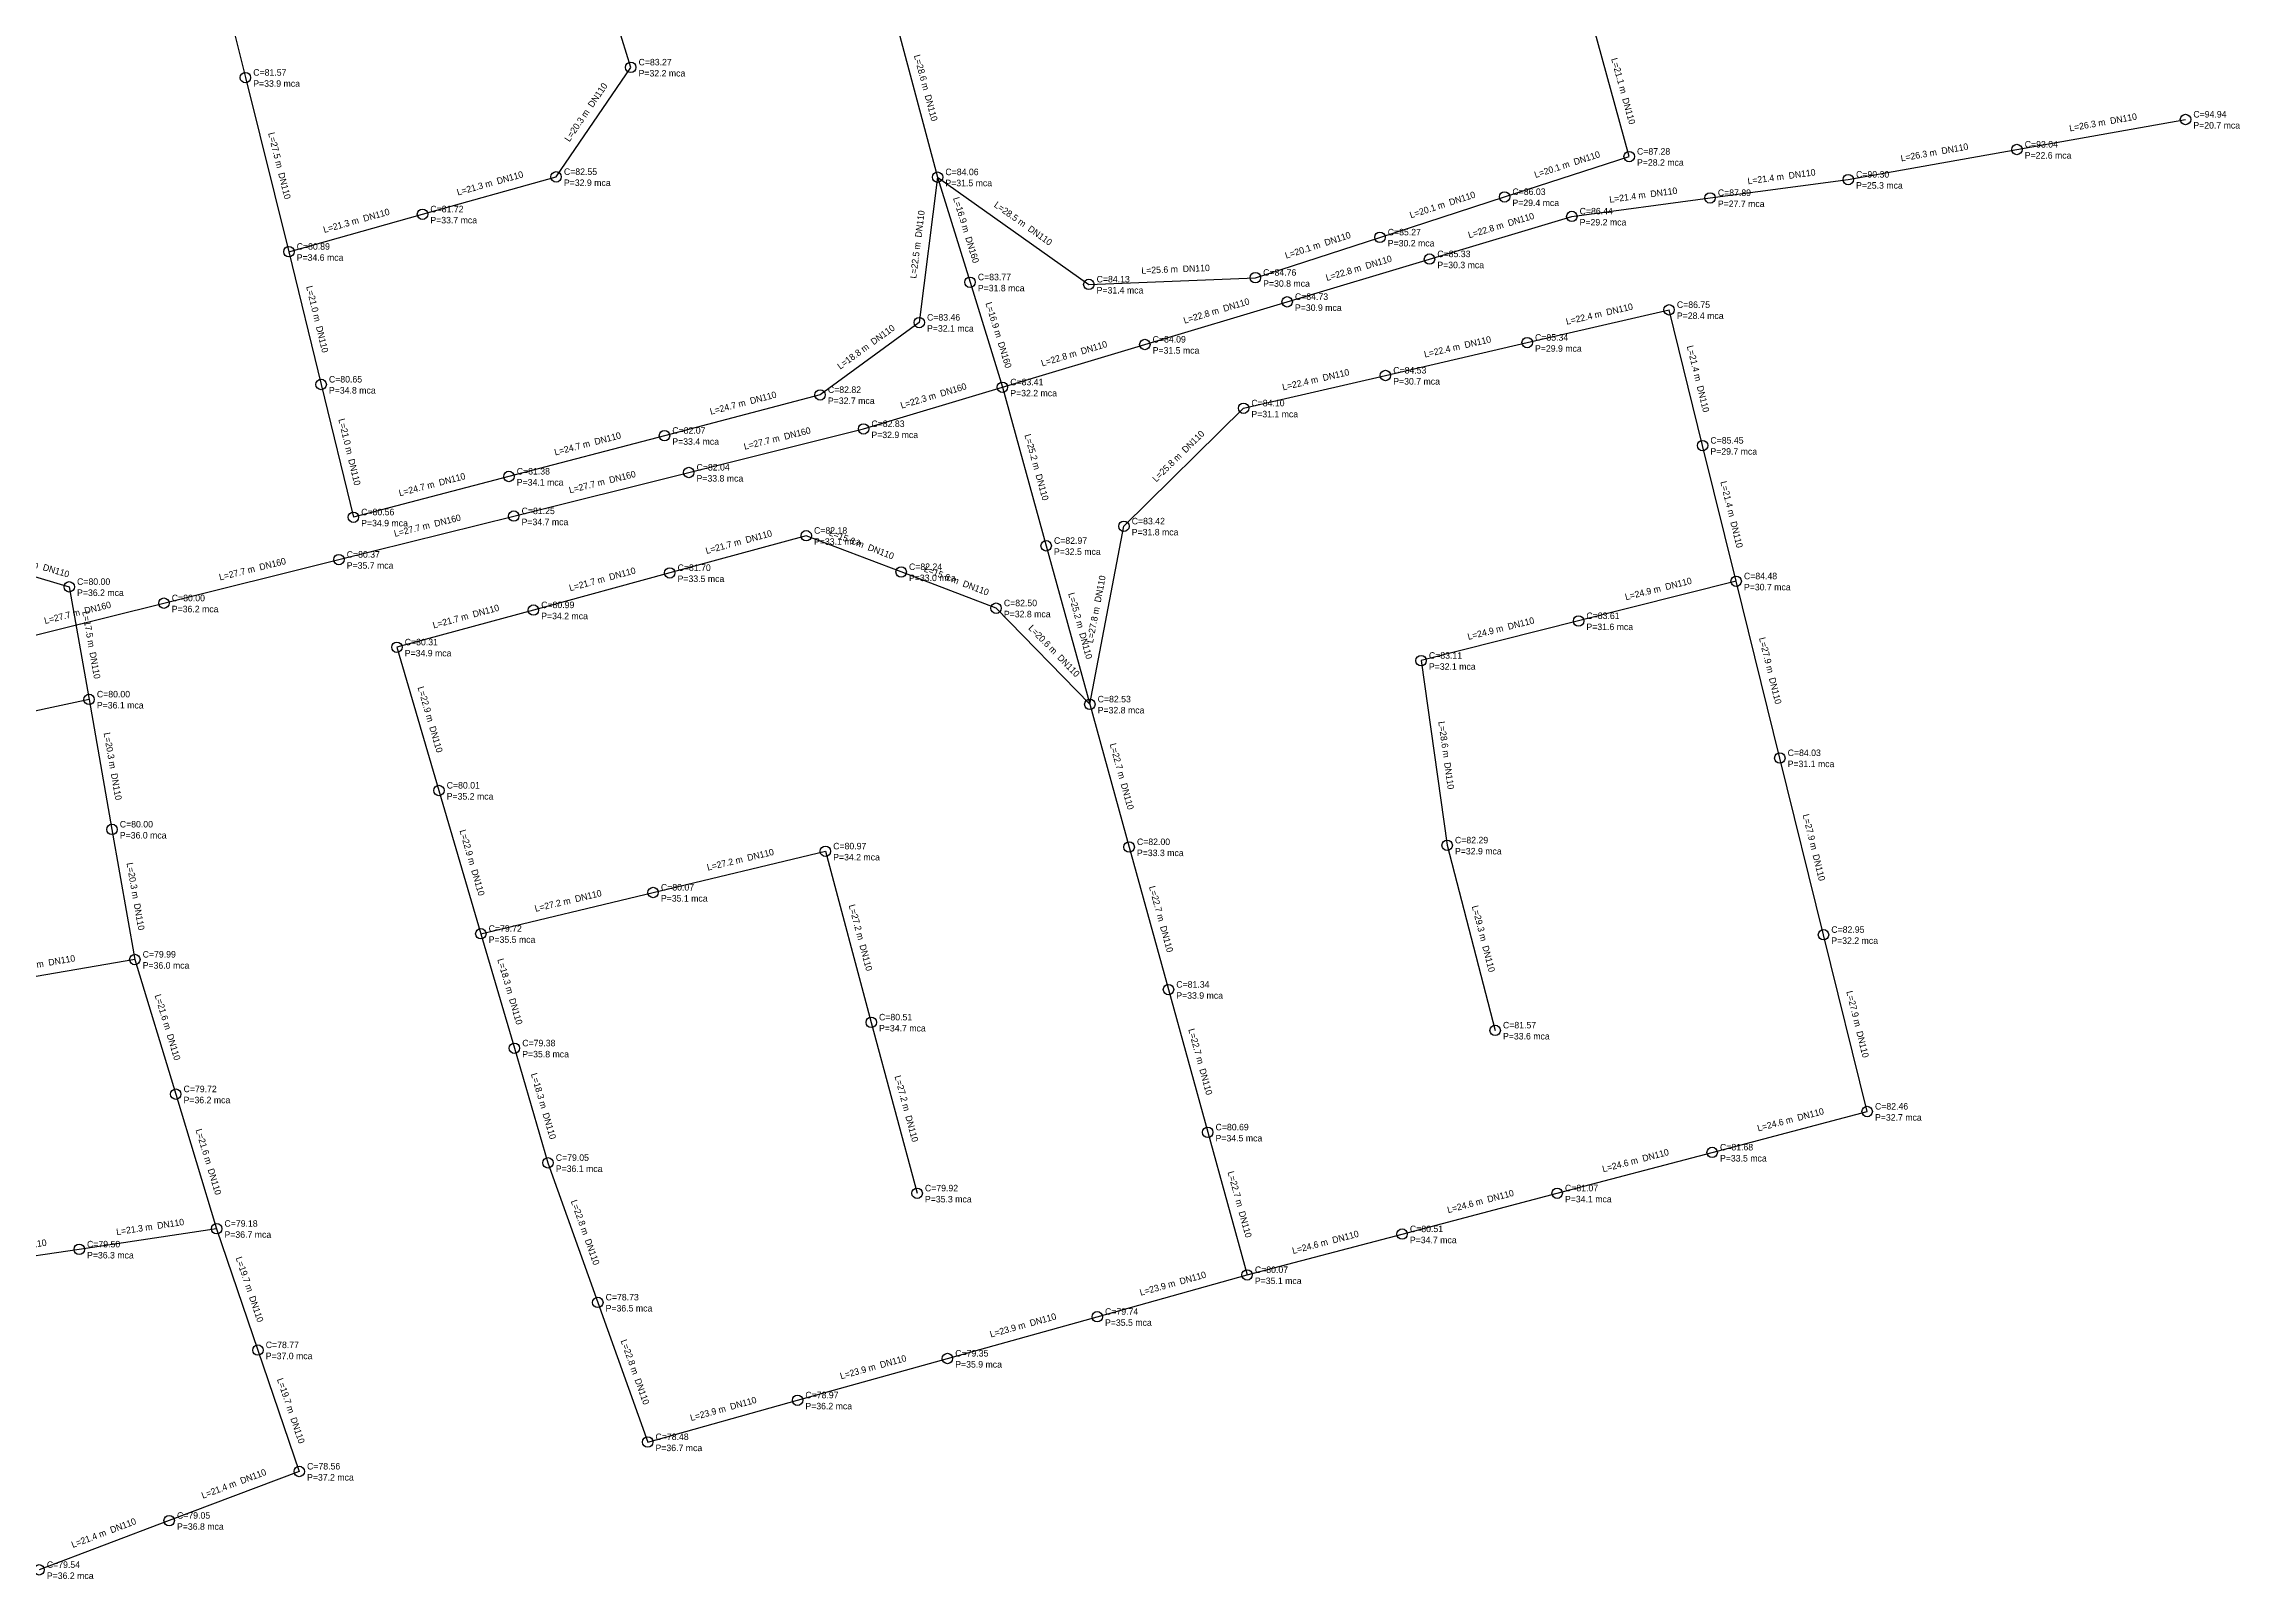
# Model space of a CAD drawing. Extents: x 308164 to 309149, y 8622711 to 8623256.
# Drawn here: x 308811.9 to 309149.1, y 8622753.5 to 8622989.1 of the extents above; entities that cross this region are included whole.
import ezdxf

# ---------------------------------------------------------------- set-up
doc = ezdxf.new("R2010")
doc.units = 0
for name, color, linetype in [('EPANET_NODO_P_15_25', 2, 'CONTINUOUS'), ('EPANET_NODO_P_25_35', 3, 'CONTINUOUS'), ('EPANET_NODO_P_mayor35', 4, 'CONTINUOUS'), ('EPANET_NODO_TXT', 7, 'CONTINUOUS'), ('EPANET_TUBO_DN110', 4, 'CONTINUOUS'), ('EPANET_TUBO_DN160', 3, 'CONTINUOUS'), ('EPANET_TUBO_TXT', 8, 'CONTINUOUS')]:
    doc.layers.add(name, color=color, linetype=linetype)

msp = doc.modelspace()

# ---------------------------------------------------------------- linework, layer by layer
at = {"layer": 'EPANET_NODO_P_15_25'}
for centre in [(309140.77, 8622977.5), (309114.88, 8622972.89)]:
    msp.add_circle(centre, 0.8, dxfattribs=at)
at = {"layer": 'EPANET_NODO_P_25_35'}
for centre in [(308842.89, 8622983.92), (308902.05, 8622985.5), (309055.35, 8622971.8), (308890.59, 8622968.69), (308949.16, 8622968.65), (309088.98, 8622968.28), (308870.08, 8622962.95), (309036.22, 8622965.61), (309046.54, 8622962.63), (309067.76, 8622965.46), (309017.08, 8622959.41), (308849.56, 8622957.21), (309024.69, 8622956.07), (308954.14, 8622952.52), (308997.95, 8622953.22), (308972.38, 8622952.19), (309002.83, 8622949.51), (308946.34, 8622946.33), (309061.47, 8622948.28), (308980.98, 8622942.96), (309039.69, 8622943.25), (308854.51, 8622936.83), (308959.12, 8622936.4), (309017.92, 8622938.21), (308931.12, 8622935.23), (308996.14, 8622933.18), (308907.23, 8622928.97), (308937.8, 8622930), (309066.62, 8622927.45), (308883.35, 8622922.71), (308910.95, 8622923.32), (308859.46, 8622916.45), (308884.09, 8622916.63), (308928.99, 8622913.62), (308965.83, 8622912.07), (308977.77, 8622915.06), (308908.04, 8622907.91), (308943.57, 8622908.05), (309071.77, 8622906.63), (308887.1, 8622902.2), (308958.14, 8622902.49), (309047.58, 8622900.53), (308866.15, 8622896.49), (309023.4, 8622894.44), (308972.54, 8622887.74), (309078.48, 8622879.5), (308931.93, 8622865.18), (308978.57, 8622865.84), (309027.4, 8622866.1), (309085.18, 8622852.37), (308984.61, 8622843.95), (308938.97, 8622838.93), (309034.77, 8622837.7), (309091.89, 8622825.24), (308990.64, 8622822.05), (309068.09, 8622818.97), (309044.29, 8622812.7), (309020.48, 8622806.43)]:
    msp.add_circle(centre, 0.8, dxfattribs=at)
at = {"layer": 'EPANET_NODO_P_mayor35'}
for centre in [(308857.24, 8622909.95), (308815.84, 8622905.77), (308830.38, 8622903.26), (308818.88, 8622888.5), (308872.59, 8622874.51), (308822.4, 8622868.54), (308905.48, 8622858.86), (308879.03, 8622852.53), (308825.91, 8622848.57), (308884.19, 8622834.95), (308832.19, 8622827.91), (308889.34, 8622817.37), (308946.02, 8622812.69), (308838.47, 8622807.26), (308817.37, 8622804.09), (308996.68, 8622800.16), (308896.99, 8622795.95), (308973.67, 8622793.75), (308844.81, 8622788.63), (308950.67, 8622787.34), (308927.66, 8622780.93), (308904.65, 8622774.52), (308851.15, 8622770), (308831.18, 8622762.45), (308811.2, 8622754.9)]:
    msp.add_circle(centre, 0.8, dxfattribs=at)
at = {"layer": 'EPANET_TUBO_DN110'}
for p, q in [((308836.21, 8623010.62), (308842.89, 8622983.92)), ((308902.05, 8622985.5), (308895.66, 8623006.31)), ((308941.76, 8622996.31), (308949.16, 8622968.65)), ((309055.35, 8622971.8), (309049.76, 8622992.14)), ((308842.89, 8622983.92), (308849.56, 8622957.21)), ((308890.59, 8622968.69), (308902.05, 8622985.5)), ((309114.88, 8622972.89), (309140.77, 8622977.5)), ((309036.22, 8622965.61), (309055.35, 8622971.8)), ((309088.98, 8622968.28), (309114.88, 8622972.89)), ((308870.08, 8622962.95), (308890.59, 8622968.69)), ((308949.16, 8622968.65), (308946.34, 8622946.33)), ((308949.16, 8622968.65), (308972.38, 8622952.19)), ((309067.76, 8622965.46), (309088.98, 8622968.28)), ((309017.08, 8622959.41), (309036.22, 8622965.61)), ((309046.54, 8622962.63), (309067.76, 8622965.46)), ((308849.56, 8622957.21), (308870.08, 8622962.95)), ((309024.69, 8622956.07), (309046.54, 8622962.63)), ((308849.56, 8622957.21), (308854.51, 8622936.83)), ((308997.95, 8622953.22), (309017.08, 8622959.41)), ((308972.38, 8622952.19), (308997.95, 8622953.22)), ((309002.83, 8622949.51), (309024.69, 8622956.07)), ((308946.34, 8622946.33), (308931.12, 8622935.23)), ((308980.98, 8622942.96), (309002.83, 8622949.51)), ((309039.69, 8622943.25), (309061.47, 8622948.28)), ((309066.62, 8622927.45), (309061.47, 8622948.28)), ((308959.12, 8622936.4), (308980.98, 8622942.96)), ((309017.92, 8622938.21), (309039.69, 8622943.25)), ((308854.51, 8622936.83), (308859.46, 8622916.45)), ((308959.12, 8622936.4), (308965.83, 8622912.07)), ((308996.14, 8622933.18), (309017.92, 8622938.21)), ((308931.12, 8622935.23), (308907.23, 8622928.97)), ((308977.77, 8622915.06), (308996.14, 8622933.18)), ((308907.23, 8622928.97), (308883.35, 8622922.71)), ((309071.77, 8622906.63), (309066.62, 8622927.45)), ((308883.35, 8622922.71), (308859.46, 8622916.45)), ((308928.99, 8622913.62), (308908.04, 8622907.91)), ((308943.57, 8622908.05), (308928.99, 8622913.62)), ((308972.54, 8622887.74), (308977.77, 8622915.06)), ((308803.53, 8622909.43), (308815.84, 8622905.77)), ((308965.83, 8622912.07), (308972.54, 8622887.74)), ((308908.04, 8622907.91), (308887.1, 8622902.2)), ((308958.14, 8622902.49), (308943.57, 8622908.05)), ((309071.77, 8622906.63), (309047.58, 8622900.53)), ((309078.48, 8622879.5), (309071.77, 8622906.63)), ((308815.84, 8622905.77), (308818.88, 8622888.5)), ((308972.54, 8622887.74), (308958.14, 8622902.49)), ((308887.1, 8622902.2), (308866.15, 8622896.49)), ((309047.58, 8622900.53), (309023.4, 8622894.44)), ((308866.15, 8622896.49), (308872.59, 8622874.51)), ((309023.4, 8622894.44), (309027.4, 8622866.1)), ((308818.88, 8622888.5), (308792.93, 8622882.92)), ((308818.88, 8622888.5), (308822.4, 8622868.54)), ((308972.54, 8622887.74), (308978.57, 8622865.84)), ((309085.18, 8622852.37), (309078.48, 8622879.5)), ((308872.59, 8622874.51), (308879.03, 8622852.53)), ((308822.4, 8622868.54), (308825.91, 8622848.57)), ((308978.57, 8622865.84), (308984.61, 8622843.95)), ((309027.4, 8622866.1), (309034.77, 8622837.7)), ((308905.48, 8622858.86), (308931.93, 8622865.18)), ((308931.93, 8622865.18), (308938.97, 8622838.93)), ((308879.03, 8622852.53), (308905.48, 8622858.86)), ((308879.03, 8622852.53), (308884.19, 8622834.95)), ((309091.89, 8622825.24), (309085.18, 8622852.37)), ((308825.91, 8622848.57), (308796.6, 8622843.5)), ((308825.91, 8622848.57), (308832.19, 8622827.91)), ((308984.61, 8622843.95), (308990.64, 8622822.05)), ((308938.97, 8622838.93), (308946.02, 8622812.69)), ((308884.19, 8622834.95), (308889.34, 8622817.37)), ((308832.19, 8622827.91), (308838.47, 8622807.26)), ((309068.09, 8622818.97), (309091.89, 8622825.24)), ((308990.64, 8622822.05), (308996.68, 8622800.16)), ((309044.29, 8622812.7), (309068.09, 8622818.97)), ((308889.34, 8622817.37), (308896.99, 8622795.95)), ((309020.48, 8622806.43), (309044.29, 8622812.7)), ((308838.47, 8622807.26), (308817.37, 8622804.09)), ((308838.47, 8622807.26), (308844.81, 8622788.63)), ((308996.68, 8622800.16), (309020.48, 8622806.43)), ((308817.37, 8622804.09), (308796.26, 8622800.92)), ((308973.67, 8622793.75), (308996.68, 8622800.16)), ((308896.99, 8622795.95), (308904.65, 8622774.52)), ((308950.67, 8622787.34), (308973.67, 8622793.75)), ((308844.81, 8622788.63), (308851.15, 8622770)), ((308927.66, 8622780.93), (308950.67, 8622787.34)), ((308904.65, 8622774.52), (308927.66, 8622780.93)), ((308851.15, 8622770), (308831.18, 8622762.45)), ((308831.18, 8622762.45), (308811.2, 8622754.9))]:
    msp.add_line(p, q, dxfattribs=at)
at = {"layer": 'EPANET_TUBO_DN160'}
for p, q in [((308949.16, 8622968.65), (308954.14, 8622952.52)), ((308954.14, 8622952.52), (308959.12, 8622936.4)), ((308937.8, 8622930), (308959.12, 8622936.4)), ((308910.95, 8622923.32), (308937.8, 8622930)), ((308884.09, 8622916.63), (308910.95, 8622923.32)), ((308857.24, 8622909.95), (308884.09, 8622916.63)), ((308830.38, 8622903.26), (308857.24, 8622909.95)), ((308803.53, 8622896.58), (308830.38, 8622903.26))]:
    msp.add_line(p, q, dxfattribs=at)

# ---------------------------------------------------------------- texts
at = {"layer": 'EPANET_NODO_TXT'}
for s, p in [('C=83.27', (308903.25, 8622985.8)), ('C=81.57', (308844.09, 8622984.22)), ('P=33.9 mca', (308844.09, 8622982.52)), ('P=32.2 mca', (308903.25, 8622984.1)), ('C=94.94', (309141.97, 8622977.8)), ('P=20.7 mca', (309141.97, 8622976.1)), ('C=93.04', (309116.08, 8622973.19)), ('C=82.55', (308891.79, 8622968.99)), ('C=84.06', (308950.36, 8622968.95)), ('C=87.28', (309056.55, 8622972.1)), ('P=28.2 mca', (309056.55, 8622970.4)), ('P=22.6 mca', (309116.08, 8622971.49)), ('P=32.9 mca', (308891.79, 8622967.29)), ('P=31.5 mca', (308950.36, 8622967.25)), ('C=86.03', (309037.42, 8622965.91)), ('C=87.89', (309068.96, 8622965.76)), ('C=90.30', (309090.18, 8622968.58)), ('P=25.3 mca', (309090.18, 8622966.88)), ('C=81.72', (308871.28, 8622963.25)), ('P=29.4 mca', (309037.42, 8622964.21)), ('C=86.44', (309047.74, 8622962.93)), ('P=27.7 mca', (309068.96, 8622964.06)), ('P=33.7 mca', (308871.28, 8622961.55)), ('C=85.27', (309018.28, 8622959.71)), ('P=29.2 mca', (309047.74, 8622961.23)), ('C=80.89', (308850.76, 8622957.51)), ('P=34.6 mca', (308850.76, 8622955.81)), ('P=30.2 mca', (309018.28, 8622958.01)), ('C=85.33', (309025.89, 8622956.37)), ('C=83.77', (308955.34, 8622952.82)), ('C=84.13', (308973.58, 8622952.49)), ('C=84.76', (308999.15, 8622953.52)), ('P=30.3 mca', (309025.89, 8622954.67)), ('P=31.8 mca', (308955.34, 8622951.12)), ('P=31.4 mca', (308973.58, 8622950.79)), ('P=30.8 mca', (308999.15, 8622951.82)), ('C=84.73', (309004.03, 8622949.81)), ('C=83.46', (308947.54, 8622946.63)), ('P=30.9 mca', (309004.03, 8622948.11)), ('C=86.75', (309062.67, 8622948.58)), ('P=28.4 mca', (309062.67, 8622946.88)), ('P=32.1 mca', (308947.54, 8622944.93)), ('C=84.09', (308982.18, 8622943.26)), ('C=85.34', (309040.89, 8622943.55)), ('P=31.5 mca', (308982.18, 8622941.56)), ('P=29.9 mca', (309040.89, 8622941.85)), ('C=80.65', (308855.71, 8622937.13)), ('P=34.8 mca', (308855.71, 8622935.43)), ('C=82.82', (308932.32, 8622935.53)), ('C=83.41', (308960.32, 8622936.7)), ('C=84.53', (309019.12, 8622938.51)), ('P=30.7 mca', (309019.12, 8622936.81)), ('P=32.7 mca', (308932.32, 8622933.83)), ('P=32.2 mca', (308960.32, 8622935)), ('C=84.10', (308997.34, 8622933.48)), ('P=31.1 mca', (308997.34, 8622931.78)), ('C=82.07', (308908.43, 8622929.27)), ('C=82.83', (308939, 8622930.3)), ('P=32.9 mca', (308939, 8622928.6)), ('P=33.4 mca', (308908.43, 8622927.57)), ('C=85.45', (309067.82, 8622927.75)), ('P=29.7 mca', (309067.82, 8622926.05)), ('C=81.38', (308884.55, 8622923.01)), ('C=82.04', (308912.15, 8622923.62)), ('P=33.8 mca', (308912.15, 8622921.92)), ('P=34.1 mca', (308884.55, 8622921.31)), ('C=80.56', (308860.66, 8622916.75)), ('P=34.9 mca', (308860.66, 8622915.05)), ('C=81.25', (308885.29, 8622916.93)), ('P=34.7 mca', (308885.29, 8622915.23)), ('C=83.42', (308978.97, 8622915.36)), ('C=82.18', (308930.19, 8622913.92)), ('P=33.1 mca', (308930.19, 8622912.22)), ('C=82.97', (308967.03, 8622912.37)), ('P=31.8 mca', (308978.97, 8622913.66)), ('C=80.37', (308858.44, 8622910.25)), ('P=35.7 mca', (308858.44, 8622908.55)), ('C=81.70', (308909.24, 8622908.21)), ('C=82.24', (308944.77, 8622908.35)), ('P=32.5 mca', (308967.03, 8622910.67)), ('C=80.00', (308817.04, 8622906.07)), ('P=33.5 mca', (308909.24, 8622906.51)), ('P=33.0 mca', (308944.77, 8622906.65)), ('C=84.48', (309072.97, 8622906.93)), ('P=30.7 mca', (309072.97, 8622905.23)), ('P=36.2 mca', (308817.04, 8622904.37)), ('C=80.00', (308831.58, 8622903.56)), ('P=36.2 mca', (308831.58, 8622901.86)), ('C=80.99', (308888.3, 8622902.5)), ('C=82.50', (308959.34, 8622902.79)), ('P=34.2 mca', (308888.3, 8622900.8)), ('P=32.8 mca', (308959.34, 8622901.09)), ('C=83.61', (309048.78, 8622900.83)), ('P=31.6 mca', (309048.78, 8622899.13)), ('C=80.31', (308867.35, 8622896.79)), ('P=34.9 mca', (308867.35, 8622895.09)), ('C=83.11', (309024.6, 8622894.74)), ('P=32.1 mca', (309024.6, 8622893.04)), ('C=80.00', (308820.08, 8622888.8)), ('C=82.53', (308973.74, 8622888.04)), ('P=36.1 mca', (308820.08, 8622887.1)), ('P=32.8 mca', (308973.74, 8622886.34)), ('C=84.03', (309079.68, 8622879.8)), ('P=31.1 mca', (309079.68, 8622878.1)), ('C=80.01', (308873.79, 8622874.81)), ('P=35.2 mca', (308873.79, 8622873.11)), ('C=80.00', (308823.6, 8622868.84)), ('P=36.0 mca', (308823.6, 8622867.14)), ('C=80.97', (308933.13, 8622865.48)), ('C=82.00', (308979.77, 8622866.14)), ('P=33.3 mca', (308979.77, 8622864.44)), ('C=82.29', (309028.6, 8622866.4)), ('P=32.9 mca', (309028.6, 8622864.7)), ('P=34.2 mca', (308933.13, 8622863.78)), ('C=80.07', (308906.68, 8622859.16)), ('P=35.1 mca', (308906.68, 8622857.46)), ('C=79.72', (308880.23, 8622852.83)), ('P=35.5 mca', (308880.23, 8622851.13)), ('C=82.95', (309086.38, 8622852.67)), ('P=32.2 mca', (309086.38, 8622850.97)), ('C=79.99', (308827.11, 8622848.87)), ('P=36.0 mca', (308827.11, 8622847.17)), ('C=81.34', (308985.81, 8622844.25)), ('P=33.9 mca', (308985.81, 8622842.55)), ('C=80.51', (308940.17, 8622839.23)), ('P=34.7 mca', (308940.17, 8622837.53)), ('C=81.57', (309035.97, 8622838)), ('C=79.38', (308885.39, 8622835.25)), ('P=33.6 mca', (309035.97, 8622836.3)), ('P=35.8 mca', (308885.39, 8622833.55)), ('C=79.72', (308833.39, 8622828.21)), ('P=36.2 mca', (308833.39, 8622826.51)), ('C=82.46', (309093.09, 8622825.54)), ('C=80.69', (308991.84, 8622822.35)), ('P=34.5 mca', (308991.84, 8622820.65)), ('P=32.7 mca', (309093.09, 8622823.84)), ('C=79.05', (308890.54, 8622817.67)), ('C=81.68', (309069.29, 8622819.27)), ('P=33.5 mca', (309069.29, 8622817.57)), ('P=36.1 mca', (308890.54, 8622815.97)), ('C=79.92', (308947.22, 8622812.99)), ('P=35.3 mca', (308947.22, 8622811.29)), ('C=81.07', (309045.49, 8622813)), ('P=34.1 mca', (309045.49, 8622811.3)), ('C=79.18', (308839.67, 8622807.56)), ('C=79.50', (308818.57, 8622804.39)), ('P=36.7 mca', (308839.67, 8622805.86)), ('C=80.51', (309021.68, 8622806.73)), ('P=34.7 mca', (309021.68, 8622805.03)), ('P=36.3 mca', (308818.57, 8622802.69)), ('C=80.07', (308997.88, 8622800.46)), ('P=35.1 mca', (308997.88, 8622798.76)), ('C=78.73', (308898.19, 8622796.25)), ('P=36.5 mca', (308898.19, 8622794.55)), ('C=79.74', (308974.87, 8622794.05)), ('P=35.5 mca', (308974.87, 8622792.35)), ('C=78.77', (308846.01, 8622788.93)), ('P=37.0 mca', (308846.01, 8622787.23)), ('C=79.35', (308951.87, 8622787.64)), ('P=35.9 mca', (308951.87, 8622785.94)), ('C=78.97', (308928.86, 8622781.23)), ('P=36.2 mca', (308928.86, 8622779.53)), ('C=78.48', (308905.85, 8622774.82)), ('C=78.56', (308852.35, 8622770.3)), ('P=36.7 mca', (308905.85, 8622773.12)), ('P=37.2 mca', (308852.35, 8622768.6)), ('C=79.05', (308832.38, 8622762.75)), ('P=36.8 mca', (308832.38, 8622761.05)), ('C=79.54', (308812.4, 8622755.2)), ('P=36.2 mca', (308812.4, 8622753.5))]:
    msp.add_text(s, height=1, dxfattribs=at).set_placement(p)
at = {"layer": 'EPANET_TUBO_TXT'}
for s, rotation, p in [('L=28.6 m  DN110', -75.02, (308945.514, 8622987.308)), ('L=21.1 m  DN110', -74.63, (309052.576, 8622986.798)), ('L=20.3 m  DN110', 55.72, (308892.627, 8622973.985)), ('L=26.3 m  DN110', 10.1, (309123.019, 8622975.66)), ('L=27.5 m  DN110', -75.98, (308846.36, 8622975.391)), ('L=26.3 m  DN110', 10.09, (309097.124, 8622971.05)), ('L=20.1 m  DN110', 17.93, (309040.961, 8622968.51)), ('L=21.4 m  DN110', 7.57, (309073.589, 8622967.546)), ('L=21.3 m  DN110', 15.63, (308875.507, 8622965.819)), ('L=21.4 m  DN110', 7.6, (309052.369, 8622964.719)), ('L=21.3 m  DN110', 15.63, (308854.992, 8622960.079)), ('L=22.5 m  DN110', 82.8, (308945.877, 8622953.04)), ('L=16.9 m  DN160', -72.84, (308951.52, 8622965.412)), ('L=28.5 m  DN110', -35.33, (308957.728, 8622964.17)), ('L=20.1 m  DN110', 17.95, (309021.826, 8622962.314)), ('L=22.8 m  DN110', 16.71, (309030.788, 8622959.258)), ('L=20.1 m  DN110', 17.93, (309002.691, 8622956.12)), ('L=22.8 m  DN110', 16.7, (309008.933, 8622952.699)), ('L=25.6 m  DN110', 2.31, (308980.466, 8622953.817)), ('L=21.0 m  DN110', -76.35, (308852.201, 8622951.845)), ('L=22.8 m  DN110', 16.69, (308987.078, 8622946.145)), ('L=16.9 m  DN160', -72.83, (308956.5, 8622949.287)), ('L=22.4 m  DN110', 13, (309045.757, 8622945.985)), ('L=18.8 m  DN110', 36.1, (308934.207, 8622939.09)), ('L=22.8 m  DN110', 16.7, (308965.223, 8622939.589)), ('L=22.4 m  DN110', 13.03, (309023.982, 8622940.948)), ('L=21.4 m  DN110', -76.11, (309064.191, 8622942.691)), ('L=22.3 m  DN160', 16.71, (308943.633, 8622933.108)), ('L=22.4 m  DN110', 13, (309002.207, 8622935.915)), ('L=24.7 m  DN110', 14.68, (308914.347, 8622932.179)), ('L=21.0 m  DN110', -76.35, (308857.151, 8622931.465)), ('L=24.7 m  DN110', 14.69, (308890.462, 8622925.918)), ('L=27.7 m  DN160', 13.97, (308919.549, 8622926.799)), ('L=25.8 m  DN110', 44.61, (308982.732, 8622921.78)), ('L=25.2 m  DN110', -74.58, (308962.492, 8622929.063)), ('L=24.7 m  DN110', 14.68, (308866.577, 8622919.659)), ('L=27.7 m  DN160', 13.99, (308892.694, 8622920.113)), ('L=21.4 m  DN110', -76.11, (309069.34, 8622921.866)), ('L=27.7 m  DN160', 13.97, (308865.839, 8622913.429)), ('L=21.7 m  DN110', 15.25, (308913.687, 8622910.796)), ('L=15.6 m  DN110', -20.91, (308932.4, 8622913.709)), ('L=12.8 m  DN110', -16.56, (308805.598, 8622910.171)), ('L=27.7 m  DN160', 13.99, (308838.984, 8622906.743)), ('L=21.7 m  DN110', 15.25, (308892.742, 8622905.086)), ('L=15.6 m  DN110', -20.89, (308946.974, 8622908.142)), ('L=27.8 m  DN110', 79.16, (308973.004, 8622897.077)), ('L=24.9 m  DN110', 14.15, (309054.848, 8622903.704)), ('L=27.7 m  DN160', 13.97, (308812.129, 8622900.059)), ('L=21.7 m  DN110', 15.25, (308871.797, 8622899.376)), ('L=25.2 m  DN110', -74.58, (308969.202, 8622904.733)), ('L=17.5 m  DN110', -80.02, (308817.834, 8622901.94)), ('L=20.6 m  DN110', -45.69, (308963.022, 8622899.35)), ('L=24.9 m  DN110', 14.14, (309030.663, 8622897.61)), ('L=27.9 m  DN110', -76.11, (309075.271, 8622897.891)), ('L=22.9 m  DN110', -73.67, (308869.31, 8622890.328)), ('L=20.3 m  DN110', -80, (308821.113, 8622883.325)), ('L=28.6 m  DN110', -81.97, (309026.037, 8622885.056)), ('L=22.7 m  DN110', -74.61, (308975.574, 8622881.618)), ('L=27.9 m  DN110', -76.13, (309081.977, 8622870.761)), ('L=22.9 m  DN110', -73.67, (308875.75, 8622868.348)), ('L=27.2 m  DN110', 13.44, (308913.88, 8622862.204)), ('L=20.3 m  DN110', -80.03, (308824.63, 8622863.36)), ('L=27.2 m  DN110', 13.46, (308887.43, 8622855.877)), ('L=22.7 m  DN110', -74.57, (308981.606, 8622859.723)), ('L=27.2 m  DN110', -74.99, (308935.501, 8622856.883)), ('L=29.3 m  DN110', -75.45, (309031.175, 8622856.727)), ('L=29.7 m  DN110', 9.81, (308806.451, 8622846.523)), ('L=18.3 m  DN110', -73.64, (308881.548, 8622848.568)), ('L=21.6 m  DN110', -73.09, (308828.941, 8622843.067)), ('L=27.9 m  DN110', -76.11, (309088.681, 8622843.631)), ('L=22.7 m  DN110', -74.61, (308987.644, 8622837.828)), ('L=18.3 m  DN110', -73.67, (308886.705, 8622830.988)), ('L=27.2 m  DN110', -74.96, (308942.544, 8622830.638)), ('L=24.6 m  DN110', 14.76, (309075.162, 8622822.178)), ('L=21.6 m  DN110', -73.08, (308835.221, 8622822.412)), ('L=24.6 m  DN110', 14.76, (309051.362, 8622815.908)), ('L=22.7 m  DN110', -74.57, (308993.676, 8622815.933)), ('L=22.8 m  DN110', -70.35, (308892.825, 8622811.476)), ('L=24.6 m  DN110', 14.75, (309027.557, 8622809.638)), ('L=21.3 m  DN110', 8.54, (308823.128, 8622806.27)), ('L=21.3 m  DN110', 8.54, (308802.024, 8622803.1)), ('L=24.6 m  DN110', 14.76, (309003.752, 8622803.368)), ('L=19.7 m  DN110', -71.21, (308841.373, 8622802.766)), ('L=23.9 m  DN110', 15.57, (308980.347, 8622796.959)), ('L=23.9 m  DN110', 15.57, (308957.342, 8622790.549)), ('L=22.8 m  DN110', -70.33, (308900.479, 8622790.051)), ('L=23.9 m  DN110', 15.57, (308934.337, 8622784.139)), ('L=19.7 m  DN110', -71.21, (308847.713, 8622784.136)), ('L=23.9 m  DN110', 15.57, (308911.327, 8622777.729)), ('L=21.4 m  DN110', 20.71, (308836.356, 8622765.797)), ('L=21.4 m  DN110', 20.7, (308816.381, 8622758.247))]:
    msp.add_text(s, height=1, rotation=rotation, dxfattribs=at).set_placement(p)

doc.saveas('drawing.dxf')
